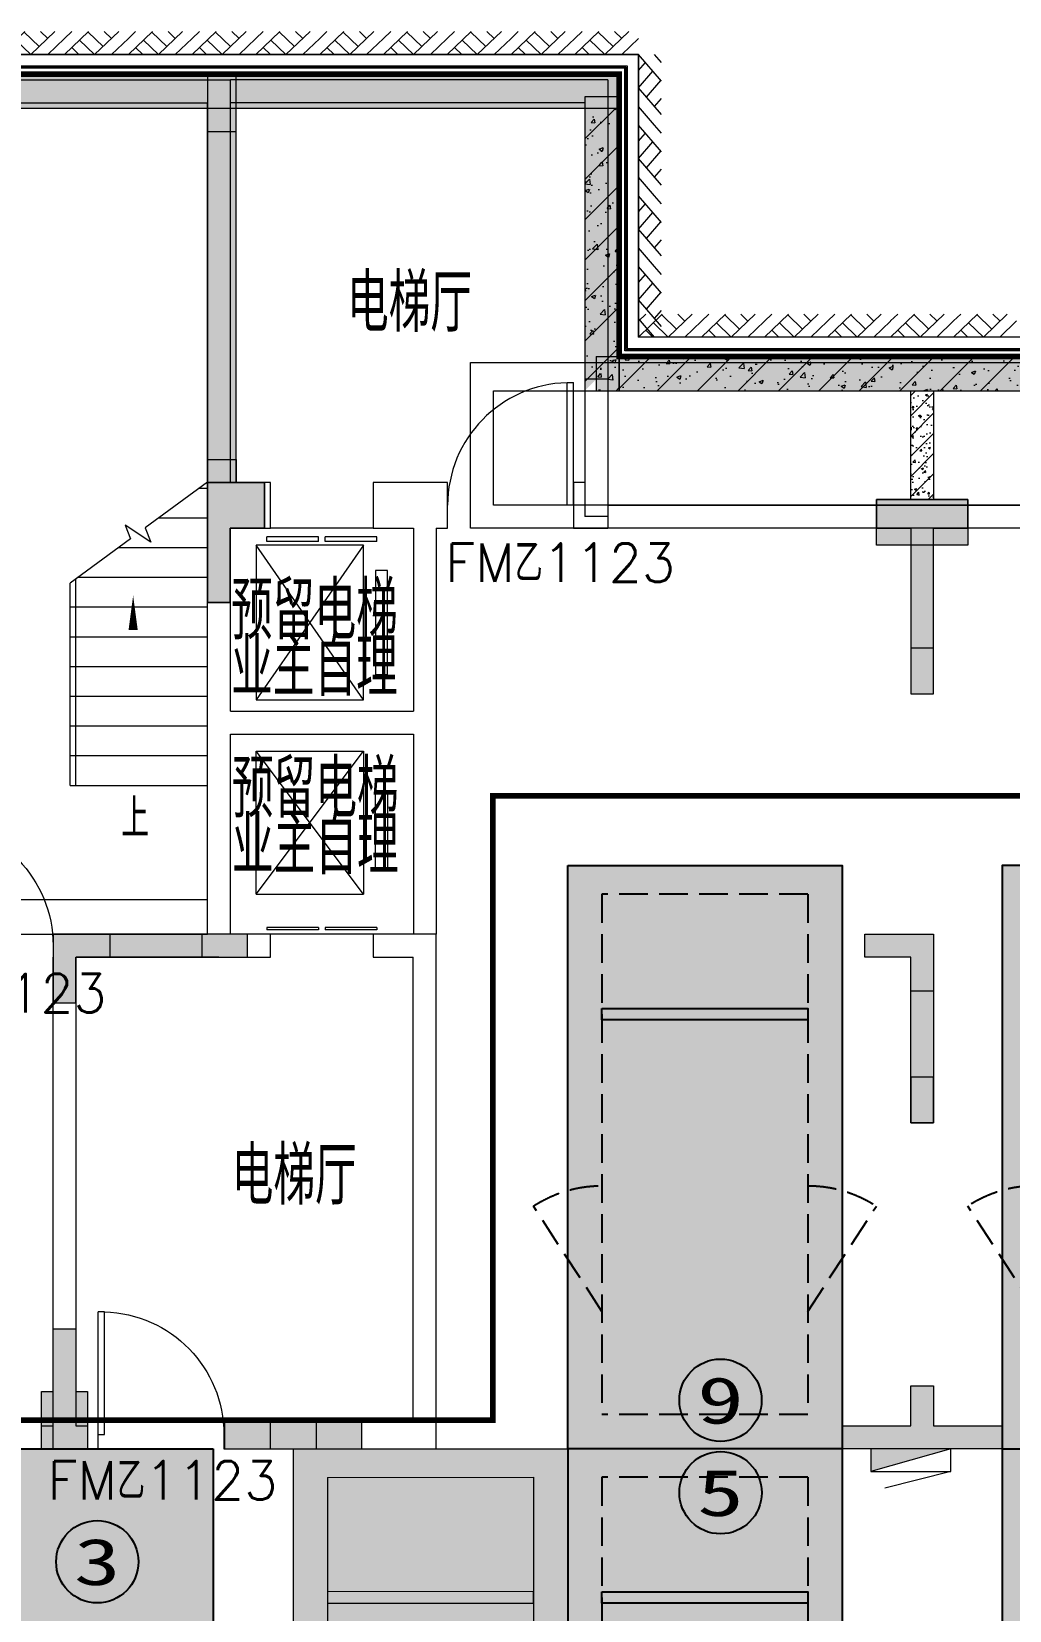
# Model space of a CAD drawing. Extents: x -264757 to 86229, y 4049843 to 4347093.
# Drawn here: x -78778 to -70226, y 4305894 to 4319700 of the extents above; entities that cross this region are included whole.
import ezdxf
from ezdxf.enums import TextEntityAlignment as Align

# ---------------------------------------------------------------- set-up
doc = ezdxf.new("R2010")
doc.units = 0
doc.header["$LTSCALE"] = 1000
doc.header["$MEASUREMENT"] = 0
doc.linetypes.add('AX-01DK-PB01$1$A-001-车位参照B1$0$A-001-车位参照B1$0$A-001-车位参照B1$0$A-H4-001-基本图形$0$A-001-车位B1$0$DASH', pattern=[0.35, 0.25, -0.1])
doc.linetypes.add('DASH', pattern=[0.35, 0.25, -0.1])
doc.layers.add('AX-01DK-PB01$0$AX-001DK-01-PB01-02$0$A-3-WinF(Text)', color=8, linetype='Continuous', plot=False)
for name, color, linetype in [('不利因素1-紧邻消火栓', 7, 'Continuous'), ('不利因素3-紧邻房间出入口', 7, 'Continuous'), ('不利因素5-单面靠墙', 7, 'Continuous'), ('不可售车位', 255, 'Continuous'), ('子母车位', 7, 'Continuous'), ('普通车位', 7, 'Continuous')]:
    doc.layers.add(name, color=color, linetype=linetype)
doc.layers.add('无关图层', color=8, linetype='Continuous', lineweight=0)
doc.layers.add('车位归属楼栋范围线', color=7, linetype='Continuous', true_color=0x19e6c7)
doc.styles.add('AX-01DK-PB01$0$AX-001DK-01-PB01-02$0$_TCH_WINDOW', font='SIMPLEX', dxfattribs={"bigfont": 'GBCBIG'})
doc.styles.add('AX-01DK-PB01$0$AX-001DK-01-PP01$0$AX-001DK-01-PP01$0$_TCH_DIM', font='SIMPLEX', dxfattribs={"bigfont": 'GBCBIG'})
doc.styles.add('AX-01DK-PB01$0$Standard', font='gbenor.shx', dxfattribs={"bigfont": 'gbcbig.shx'})
doc.styles.add('SX-ACK-PB01-WNC-ALL$0$黑体', font='simhei.ttf')
doc.styles.add('黑体', font='simhei.ttf')

# ---------------------------------------------------------------- blocks, each defined once
blk = doc.blocks.new('A$C7e5eb487')
at = {"layer": '普通车位', "true_color": 0xf18f8e}
h = blk.add_hatch(color=11, dxfattribs=at)
h.dxf.hatch_style = 1
h.paths.add_polyline_path([(2400, 0), (2400, -5300), (0, -5300), (0, 0)])
blk = doc.blocks.new('普通车位')
at = {"layer": '无关图层'}
for p, q in [((-2.253, 3.186), (0.077, 3.764)), ((1.352, -1.38), (0.077, 3.764)), ((-1.889, 2.967), (-0.142, 3.4)), ((1.001, -1.21), (-0.142, 3.4)), ((-0.977, -1.958), (-2.253, 3.186)), ((-0.746, -1.643), (-1.889, 2.967)), ((-0.746, -1.643), (1.001, -1.21)), ((-0.977, -1.958), (1.352, -1.38))]:
    blk.add_line(p, q, dxfattribs=at)
for points in [[(0.074, 2.527), (0.879, 1.777)], [(-1.673, 2.094), (-2.033, 1.054)]]:
    blk.add_lwpolyline(points, dxfattribs=at)
blk.add_lwpolyline([(0.76, -0.239), (-0.987, -0.673), (-1.011, -0.575), (0.736, -0.142)], close=True, dxfattribs=at)
for centre, start, end in [((0.074, 2.527), 283.9287, 316.9845), ((-1.673, 2.094), 250.873, 283.9287)]:
    blk.add_arc(centre, 1.1, start, end, dxfattribs=at)
at = {"layer": '普通车位', "xscale": -0.0009999999999999812, "yscale": 0.0009999999999999812, "zscale": 0.0009999999999999812, "rotation": 13.92873520577783}
blk.add_blockref('A$C7e5eb487', (0.077, 3.764), dxfattribs=at)
blk = doc.blocks.new('A$C741380cb')
at = {"layer": '子母车位', "true_color": 0x0617f9}
h = blk.add_hatch(color=5, dxfattribs=at)
h.dxf.hatch_style = 1
h.paths.add_polyline_path([(2400, 0), (2400, -10400), (0, -10400), (0, 0)])
blk = doc.blocks.new('子母车位1')
at = {"layer": '子母车位', "color": 8, "linetype": 'AX-01DK-PB01$1$A-001-车位参照B1$0$A-001-车位参照B1$0$A-001-车位参照B1$0$A-H4-001-基本图形$0$A-001-车位B1$0$DASH'}
for p, q in [((330318, -478521), (332118, -478521)), ((330318, -478521), (330318, -483071, 0)), ((332118, -478521), (332118, -483071, 0)), ((330318, -483071, 0), (332118, -483071, 0)), ((330318, -483621, 0), (332118, -483621, 0)), ((330318, -483621, 0), (330318, -488371)), ((332118, -483621, 0), (332118, -488371)), ((330318, -488371), (332118, -488371))]:
    blk.add_line(p, q, dxfattribs=at)
at = {"layer": '子母车位', "color": 83}
for p, q in [((330018, -483371, 0), (330018, -488671)), ((330018, -483371, 0), (332418, -483371, 0)), ((332418, -483371, 0), (332418, -488671)), ((330018, -488671), (332418, -488671))]:
    blk.add_line(p, q, dxfattribs=at)
blk.add_lwpolyline([(332418, -478271), (330018, -478271), (330018, -483371), (332418, -483371)], close=True, dxfattribs=at)
at = {"layer": '子母车位'}
blk.add_lwpolyline([(332118, -479521), (330318, -479521), (330318, -479621), (332118, -479621)], close=True, dxfattribs=at)
at = {"layer": '子母车位', "linetype": 'AX-01DK-PB01$1$A-001-车位参照B1$0$A-001-车位参照B1$0$A-001-车位参照B1$0$A-H4-001-基本图形$0$A-001-车位B1$0$DASH'}
for points in [[(330318, -482171), (329718, -481249)], [(332118, -482171), (332718, -481249)]]:
    blk.add_lwpolyline(points, dxfattribs=at)
at = {"layer": '子母车位', "elevation": 0}
blk.add_lwpolyline([(332118, -484621), (330318, -484621), (330318, -484721), (332118, -484721)], close=True, dxfattribs=at)
at = {"layer": '子母车位', "linetype": 'AX-01DK-PB01$1$A-001-车位参照B1$0$A-001-车位参照B1$0$A-001-车位参照B1$0$A-H4-001-基本图形$0$A-001-车位B1$0$DASH', "elevation": 0}
for points in [[(330318, -487471), (329718, -486549)], [(332118, -487471), (332718, -486549)]]:
    blk.add_lwpolyline(points, dxfattribs=at)
at = {"layer": '子母车位', "linetype": 'AX-01DK-PB01$1$A-001-车位参照B1$0$A-001-车位参照B1$0$A-001-车位参照B1$0$A-H4-001-基本图形$0$A-001-车位B1$0$DASH'}
for centre, start, end in [((330318, -482171, 0), 89.9997, 123.0554), ((332118, -482171, 0), 56.9439, 89.9997), ((330318, -487471), 89.9997, 123.0554), ((332118, -487471), 56.9439, 89.9997)]:
    blk.add_arc(centre, 1100, start, end, dxfattribs=at)
at = {"layer": '子母车位', "rotation": 179.9996583709065}
blk.add_blockref('A$C741380cb', (332418, -488671), dxfattribs=at)
blk = doc.blocks.new('SX-ACK-PB01-WNC-ALL$0$20200722.21182536')
at = {"layer": '不利因素3-紧邻房间出入口', "true_color": 0xe4d218}
h = blk.add_hatch(color=52, dxfattribs=at)
h.dxf.hatch_style = 1
edge = h.paths.add_edge_path()
edge.add_arc((360, 360), 360, 0, 360)
at = {"layer": '不利因素3-紧邻房间出入口'}
blk.add_circle((360, 360), 360, dxfattribs=at)
at = {"layer": '不利因素3-紧邻房间出入口', "style": 'SX-ACK-PB01-WNC-ALL$0$黑体', "width": 1.390625}
blk.add_text('3', height=407, dxfattribs=at).set_placement((156, 156), (564, 156), align=Align.FIT)
blk = doc.blocks.new('20200722.21175556')
at = {"layer": '不利因素1-紧邻消火栓', "true_color": 0x3c6a45}
h = blk.add_hatch(color=97, dxfattribs=at)
h.dxf.hatch_style = 1
edge = h.paths.add_edge_path()
edge.add_arc((360, 360), 360, 0, 360)
at = {"layer": '不利因素1-紧邻消火栓'}
blk.add_circle((360, 360), 360, dxfattribs=at)
at = {"layer": '不利因素1-紧邻消火栓', "style": '黑体', "width": 1.390625}
blk.add_text('9', height=407, dxfattribs=at).set_placement((156, 156), (564, 156), align=Align.FIT)
blk = doc.blocks.new('SX-ACK-PB01-WNC-ALL$0$20200722.21183209')
at = {"layer": '不利因素5-单面靠墙', "true_color": 0x6d711d}
h = blk.add_hatch(color=66, dxfattribs=at)
h.dxf.hatch_style = 1
edge = h.paths.add_edge_path()
edge.add_arc((360, 360), 360, 0, 360)
at = {"layer": '不利因素5-单面靠墙'}
blk.add_circle((360, 360), 360, dxfattribs=at)
at = {"layer": '不利因素5-单面靠墙', "style": 'SX-ACK-PB01-WNC-ALL$0$黑体', "width": 1.390625}
blk.add_text('5', height=407, dxfattribs=at).set_placement((156, 156), (564, 156), align=Align.FIT)
blk = doc.blocks.new('销控车位')
at = {"layer": '不可售车位', "true_color": 0x757b8a}
h = blk.add_hatch(color=8, dxfattribs=at)
h.dxf.hatch_style = 1
h.paths.add_polyline_path([(2400, 0), (2400, -5300), (0, -5300), (0, 0)])
at = {"layer": '不可售车位', "color": 8, "true_color": 0x757b8a}
blk.add_lwpolyline([(2400, 0), (2400, -5300), (0, -5300), (0, 0)], close=True, dxfattribs=at)
blk = doc.blocks.new('AX-01DK-PB01$1$$LinePat$素土夯实')
at = {"layer": '无关图层'}
for p, q in [((0, -210), (210, 0)), ((120, -300), (420, 0)), ((420, 0), (608, -188)), ((495, -300), (795, 0)), ((615, 0), (705, -90)), ((315, -105), (502, -293)), ((210, -210), (300, -300)), ((705, -300), (795, -210))]:
    blk.add_line(p, q, dxfattribs=at)
blk = doc.blocks.new('AX-01DK-PB01$0$AX-001DK-01-PP01$0$AX-001DK-01-PP01$0$$DORLIB2D$00000127')
at = {"layer": '无关图层'}
for points in [[(-0.533, 0.795), (-0.533, 0.69)], [(-0.033, 0.795), (-0.533, 0.795)], [(-0.033, 0.795), (-0.033, 0.69)], [(0.533, 0.795), (0.033, 0.795)], [(0.033, 0.795), (0.033, 0.69)], [(0.533, 0.795), (0.533, 0.69)], [(-0.033, 0.69), (-0.533, 0.69)], [(0.533, 0.69), (0.033, 0.69)], [(0.5, 0.5), (-0.5, 0.5)]]:
    blk.add_lwpolyline(points, dxfattribs=at)
blk = doc.blocks.new('AX-01DK-PB01$0$$DorLib2D$00000001')
at = {"layer": '无关图层'}
for p, q in [((0.45, 0.975), (0.5, 0.975)), ((0.45, 0), (0.45, 0.975)), ((0.5, 0), (0.5, 0.975)), ((0.5, 0), (0.45, 0))]:
    blk.add_line(p, q, dxfattribs=at)
at = {"layer": '无关图层', "lineweight": 13}
blk.add_arc((0.475, 0), 0.975, 91.4693, 180, dxfattribs=at)
blk = doc.blocks.new('PX-03CK-XHS$1$$TWTSYS$00000508')
at = {"layer": '无关图层'}
for p, q in [((-0.5, 0.5), (0.324, 1.224)), ((-0.5, 0.5), (-0.5, -0.5)), ((-0.5, -0.5), (0.5, 0.5)), ((0.5, 0.5), (-0.5, 0.5)), ((0.5, -0.5), (0.5, 0.5)), ((-0.5, -0.5), (0.5, -0.5))]:
    blk.add_line(p, q, dxfattribs=at)
blk.add_solid([(0.5, -0.5), (0.5, 0.5), (-0.5, -0.5)], dxfattribs=at)

msp = doc.modelspace()

# ---------------------------------------------------------------- hatches: boundary and pattern name
at = {"layer": '无关图层'}
h = msp.add_hatch(dxfattribs=at)
h.set_pattern_fill('ARMORED', color=256, scale=50, style=0)
h.set_pattern_definition([(50, (-19706.5, 213900.78), (358.630091, -31.376067), [37.5, -412.5]), (355, (-19706.5, 213900.8), (-69.375667, 376.096067), [30, -330]), (100.4514, (-19676.6, 213898.17), (289.25469, 344.71977), [31.870095, -350.571056]), (46.1842, (-19706.5, 214000.8), (533.620524, -82.759507), [56.25, -618.75]), (96.6356, (-19662.03, 213993.9), (467.33135, 487.058935), [47.805144, -525.8565]), (351.1842, (-19706.5, 214000.8), (467.33097, 487.0593), [45, -495]), (21, (-19656.5, 213975.78), (298.453526, -201.309445), [37.5, -412.5]), (326, (-19656.5, 213975.8), (121.657666, 362.575023), [30, -330]), (71.4514, (-19631.63, 213959), (420.111314, 161.265248), [31.870095, -350.571056]), (37.5, (-19706.5, 213900.78), (6.0799277, 166.446927), [0, -326, 0, -335, 0, -331.25]), (7.5, (-19706.5, 213900.78), (131.534769, 197.205856), [0, -191, 0, -318.5, 0, -126.25]), (327.5, (-19818, 213900.78), (266.911218, -11.277436), [0, -125, 0, -390, 0, -517.5]), (317.5, (-19868, 213900.78), (291.593085, 50.052491), [0, -162.5, 0, -259, 0, -367.5]), (45, (-19706.5, 213900.78), (-176.776695, 176.776695), [])])
h.paths.add_polyline_path([(-83339.4, 4319328.8), (-73639.4, 4319329), (-73639.4, 4319029), (-83339.4, 4319028.8)])
for points in [[(-83139.1, 4319030.2), (-73939.1, 4319030.2), (-73639.1, 4319330.2), (-83139.1, 4319330.2)], [(-76989.9, 4319328.1), (-77239.9, 4319328.1), (-77239.9, 4318828.1), (-76989.9, 4318828.1)], [(-73939.1, 4319130.2), (-73939.5, 4316559.6), (-73639.4, 4316859.6), (-73639.1, 4319130.2)], [(-73839.4, 4316559.6), (-68039.7, 4316559.6), (-68039.7, 4316859.6), (-73839.4, 4316859.6)], [(-77039.9, 4315358), (-77039.9, 4314708), (-77239.9, 4314708), (-77239.9, 4315958), (-76989.9, 4315958), (-76989.9, 4315758), (-76739.9, 4315758), (-76739.9, 4315358)], [(-71389.8, 4315608), (-70589.4, 4315608), (-70589.4, 4315208), (-71389.8, 4315208)], [(-71089.4, 4313908), (-70889.4, 4313908), (-70889.4, 4314308), (-71089.4, 4314308)], [(-78389.7, 4311207.8), (-78389.7, 4311607.8), (-78089.7, 4311607.8), (-78089.7, 4311807.8), (-78589.7, 4311807.8), (-78589.7, 4311207.8)], [(-77289.7, 4311607.8), (-76889.7, 4311607.8), (-76889.7, 4311807.8), (-77289.7, 4311807.8)], [(-71489.4, 4311808), (-70889.4, 4311808), (-70889.4, 4311308), (-71089.4, 4311308), (-71089.4, 4311608), (-71489.4, 4311608)], [(-71089.4, 4310158), (-70889.4, 4310158), (-70889.4, 4310558), (-71089.4, 4310558)], [(-78389.7, 4307807.8), (-78289.6, 4307807.8), (-78289.6, 4307307.8), (-78689.9, 4307307.8), (-78689.9, 4307807.8), (-78589.7, 4307807.8), (-78589.7, 4308357.8), (-78389.7, 4308357.8)], [(-70889.2, 4307508), (-70289.2, 4307508), (-70289.2, 4307308), (-71689.2, 4307308), (-71689.2, 4307508), (-71089.2, 4307508), (-71089.2, 4307858), (-70889.2, 4307858)], [(-77089.7, 4307307.8), (-76689.7, 4307307.8), (-76689.7, 4307557.8), (-77089.7, 4307557.8)], [(-76289.9, 4307307.8), (-75889.9, 4307307.8), (-75889.9, 4307557.8), (-76289.9, 4307557.8)]]:
    msp.add_hatch(color=256, dxfattribs=at).paths.add_polyline_path(points)
h = msp.add_hatch(color=256, dxfattribs=at)
h.dxf.hatch_style = 1
h.paths.add_polyline_path([(-77239.9, 4319328.1), (-76989.9, 4319328.1), (-76989.9, 4315758), (-77239.9, 4315758)])
h = msp.add_hatch(dxfattribs=at)
h.set_pattern_fill('ARMORED', color=256, scale=50, style=0)
h.set_pattern_definition([(50, (15000.55, -48.87), (358.630091, -31.376067), [37.5, -412.5]), (355, (15000.55, -48.87), (-69.375667, 376.096067), [30, -330]), (100.4514, (15030.43, -51.48), (289.25469, 344.71977), [31.870095, -350.571056]), (46.1842, (15000.55, 51.13), (533.620524, -82.759507), [56.25, -618.75]), (96.6356, (15045, 44.24), (467.33135, 487.058935), [47.805144, -525.8565]), (351.1842, (15000.55, 51.13), (467.33097, 487.0593), [45, -495]), (21, (15050.55, 26.13), (298.453526, -201.309445), [37.5, -412.5]), (326, (15050.55, 26.13), (121.657666, 362.575023), [30, -330]), (71.4514, (15075.42, 9.36), (420.111314, 161.265248), [31.870095, -350.571056]), (37.5, (15000.55, -48.87), (6.0799277, 166.446927), [0, -326, 0, -335, 0, -331.25]), (7.5, (15000.55, -48.87), (131.534769, 197.205856), [0, -191, 0, -318.5, 0, -126.25]), (327.5, (14889.05, -48.87), (266.911218, -11.277436), [0, -125, 0, -390, 0, -517.5]), (317.5, (14839.05, -48.87), (291.593085, 50.052491), [0, -162.5, 0, -259, 0, -367.5]), (45, (15000.55, -48.87), (-176.776695, 176.776695), [])])
h.paths.add_polyline_path([(-73639, 4319029.2), (-73939.2, 4319029.2), (-73939.2, 4316559.2), (-73639, 4316559.2)])
h = msp.add_hatch(dxfattribs=at)
h.set_pattern_fill('ARMORED', color=256, scale=50, style=0)
h.set_pattern_definition([(50, (-4706.3, 215351.13), (358.630091, -31.376067), [37.5, -412.5]), (355, (-4706.3, 215351.13), (-69.375667, 376.096067), [30, -330]), (100.4514, (-4676.43, 215348.52), (289.25469, 344.71977), [31.870095, -350.571056]), (46.1842, (-4706.3, 215451.13), (533.620524, -82.759507), [56.25, -618.75]), (96.6356, (-4661.85, 215444.24), (467.33135, 487.058935), [47.805144, -525.8565]), (351.1842, (-4706.3, 215451.13), (467.33097, 487.0593), [45, -495]), (21, (-4656.3, 215426.13), (298.453526, -201.309445), [37.5, -412.5]), (326, (-4656.3, 215426.13), (121.657666, 362.575023), [30, -330]), (71.4514, (-4631.44, 215409.36), (420.111314, 161.265248), [31.870095, -350.571056]), (37.5, (-4706.31, 215351.13), (6.0799277, 166.446927), [0, -326, 0, -335, 0, -331.25]), (7.5, (-4706.31, 215351.13), (131.534769, 197.205856), [0, -191, 0, -318.5, 0, -126.25]), (327.5, (-4817.81, 215351.13), (266.911218, -11.277436), [0, -125, 0, -390, 0, -517.5]), (317.5, (-4867.81, 215351.13), (291.593085, 50.052491), [0, -162.5, 0, -259, 0, -367.5]), (45, (-4706.31, 215351.13), (-176.776695, 176.776695), [])])
h.paths.add_polyline_path([(-68339, 4316559.2), (-73639, 4316559.2), (-73639, 4316859.1), (-68339, 4316859.1)])
h = msp.add_hatch(dxfattribs=at)
h.set_pattern_fill('ARMORED', color=256, scale=25, style=0)
h.set_pattern_definition([(50, (-86089.75, 4303108.02), (179.315, -15.688), [18.75, -206.25]), (355, (-86089.75, 4303108.02), (-34.6878, 188.048), [15, -165]), (100.4514, (-86074.8, 4303106.71), (144.6273, 172.3599), [15.935, -175.2855]), (46.1842, (-86089.75, 4303158.02), (266.8103, -41.3798), [28.125, -309.375]), (96.6356, (-86067.5, 4303154.57), (233.6657, 243.5295), [23.9026, -262.9282]), (351.1842, (-86089.75, 4303158.02), (233.6655, 243.5297), [22.5, -247.5]), (21, (-86064.75, 4303145.52), (149.2268, -100.6547), [18.75, -206.25]), (326, (-86064.75, 4303145.52), (60.8288, 181.2875), [15, -165]), (71.4514, (-86052.31, 4303137.13), (210.0557, 80.6326), [15.935, -175.2855]), (37.5, (-86089.746, 4303108.02), (3.03996, 83.22346), [0, -163, 0, -167.5, 0, -165.625]), (7.5, (-86089.75, 4303108.02), (65.7674, 98.60293), [0, -95.5, 0, -159.25, 0, -63.125]), (327.5, (-86145.496, 4303108.02), (133.4556, -5.63872), [0, -62.5, 0, -195, 0, -258.75]), (317.5, (-86170.5, 4303108.02), (145.79654, 25.02625), [0, -81.25, 0, -129.5, 0, -183.75]), (45, (-86089.75, 4303108.02), (-88.38835, 88.38835), [])])
h.paths.add_polyline_path([(-70889.4, 4315608), (-71089.4, 4315608), (-71089.4, 4316557.8), (-70889.4, 4316557.8)])
h = msp.add_hatch(color=256, dxfattribs=at)
h.dxf.hatch_style = 1
h.paths.add_polyline_path([(-76739.9, 4315358), (-76739.9, 4315758), (-77239.9, 4315758), (-77239.9, 4314708), (-77039.9, 4314708), (-77039.9, 4315358)])
h = msp.add_hatch(color=256, dxfattribs=at)
h.dxf.hatch_style = 1
h.paths.add_polyline_path([(-71089.4, 4313908), (-70889.4, 4313908), (-70889.4, 4315358), (-70589.4, 4315358), (-70589.4, 4315608), (-71389.4, 4315608), (-71389.4, 4315358), (-71089.4, 4315358)])
h = msp.add_hatch(color=256, dxfattribs=at)
h.dxf.hatch_style = 1
h.paths.add_polyline_path([(-78589.7, 4311607.8), (-78589.7, 4311207.8), (-78389.7, 4311207.8), (-78389.7, 4311607.8), (-76889.6, 4311607.8), (-76889.6, 4311807.8), (-77239.7, 4311807.8), (-77239.7, 4311807.8), (-79739.7, 4311807.8), (-79739.7, 4311807.8), (-78589.9, 4311807.8), (-78589.9, 4311607.8)])
h = msp.add_hatch(color=256, dxfattribs=at)
h.dxf.hatch_style = 1
h.paths.add_polyline_path([(-70889.2, 4310158), (-71089.2, 4310158), (-71089.4, 4311608), (-71489.4, 4311608), (-71489.4, 4311808), (-70889.2, 4311808)])
h = msp.add_hatch(color=256, dxfattribs=at)
h.dxf.hatch_style = 1
h.paths.add_polyline_path([(-78689.9, 4307507.8), (-78589.7, 4307507.8), (-78589.7, 4308357.8), (-78389.7, 4308357.8), (-78389.7, 4307507.8), (-78289.6, 4307507.8), (-78289.6, 4307307.8), (-78689.9, 4307307.8)])
h = msp.add_hatch(color=256, dxfattribs=at)
h.dxf.hatch_style = 1
h.paths.add_polyline_path([(-71689.2, 4307508), (-71089.2, 4307508), (-71089.2, 4307858), (-70889.2, 4307858), (-70889.2, 4307508), (-70289.2, 4307508), (-70289.2, 4307308), (-71689.2, 4307308)])
h = msp.add_hatch(color=256, dxfattribs=at)
h.dxf.hatch_style = 1
h.paths.add_polyline_path([(-75889.7, 4307557.8), (-77089.7, 4307557.8), (-77089.7, 4307307.8), (-75889.7, 4307307.8)])

# ---------------------------------------------------------------- linework, layer by layer
for p, q in [((-73469.5, 4319500.2), (-83509.4, 4319500.7)), ((-83509.4, 4319500.7), (-73469.5, 4319500.2)), ((-73469.7, 4317029.5), (-73469.5, 4319500.2)), ((-73469.5, 4319500.2), (-73469.7, 4317029.5)), ((-83409.4, 4319400.7), (-73569.5, 4319400.2)), ((-83399.4, 4319390.7), (-73579.5, 4319390.2)), ((-73589.5, 4319380.2), (-83389.4, 4319380.7)), ((-83139.1, 4319330.2), (-73639.1, 4319330.2)), ((-73589.7, 4316909.5), (-73589.5, 4319380.2)), ((-73579.5, 4319390.2), (-73579.7, 4316919.5)), ((-73569.5, 4319400.2), (-73569.7, 4316929.5)), ((-79939.6, 4319278), (-77039.6, 4319278)), ((-73739.2, 4319278), (-77039.6, 4319278)), ((-77039.6, 4319078), (-77039.6, 4319278)), ((-77039.6, 4315758), (-77039.6, 4319278)), ((-73739.2, 4319278), (-73739.2, 4315358)), ((-83139.1, 4319030.2), (-73939.1, 4319030.2)), ((-79739.6, 4319078), (-77239.6, 4319078)), ((-77239.6, 4315458), (-77239.6, 4319078)), ((-73939.2, 4319078), (-77039.6, 4319078)), ((-73939.1, 4319130.2), (-73939.5, 4316559.6)), ((-73939.2, 4319078), (-73939.2, 4315758)), ((-73639.1, 4319130.2), (-73939.1, 4319130.2)), ((-73639.1, 4319130.2), (-73639.4, 4316859.6)), ((-68510.1, 4317029.8), (-73469.7, 4317029.5)), ((-73469.7, 4317029.5), (-68510.1, 4317029.8)), ((-73839.4, 4316859.6), (-68039.7, 4316859.6)), ((-73839.4, 4316859.6), (-73839.4, 4316559.6)), ((-68390.1, 4316909.8), (-73589.7, 4316909.5)), ((-73579.7, 4316919.5), (-68400.1, 4316919.8)), ((-73569.7, 4316929.5), (-68410.1, 4316929.8)), ((-73739.4, 4316659.7), (-73939.4, 4316659.6)), ((-73939.4, 4316659.6), (-73939.4, 4315459.6)), ((-73839.4, 4316559.6), (-68039.7, 4316559.6)), ((-73739.4, 4316659.7), (-73739.4, 4315459.6)), ((-77239.6, 4315761), (-77783.3, 4315360.5)), ((-77310.2, 4315709), (-77239.6, 4315709)), ((-77239.6, 4313109), (-77239.6, 4315761)), ((-76689.6, 4315758), (-77039.6, 4315758)), ((-76689.6, 4315358), (-76689.6, 4315758)), ((-75339.2, 4315758), (-75789.6, 4315758)), ((-75789.6, 4315758), (-75789.6, 4315358)), ((-75139.4, 4315758), (-75339.2, 4315758)), ((-75139.4, 4315358), (-75139.4, 4315758)), ((-73939.2, 4315758), (-74039.4, 4315758)), ((-74039.4, 4315758), (-74039.4, 4315358)), ((-73739.4, 4315559.6), (-68239.7, 4315559.6)), ((-77663.1, 4315449), (-77239.6, 4315449)), ((-77239.6, 4313658), (-77239.6, 4315458)), ((-73739.4, 4315459.6), (-73939.4, 4315459.6)), ((-77734.1, 4315234.8), (-77958.1, 4315383.7)), ((-77958.1, 4315383.7), (-77911.9, 4315265.8)), ((-77783.3, 4315360.5), (-77734.1, 4315234.8)), ((-77039.6, 4313758), (-77039.6, 4315358)), ((-77039.6, 4315358), (-76689.6, 4315358)), ((-75789.6, 4315358), (-75439.2, 4315358)), ((-75439.2, 4315358), (-75439.2, 4313758)), ((-75239.2, 4315358), (-75239.2, 4313658)), ((-75239.2, 4315358), (-75139.4, 4315358)), ((-74039.4, 4315358), (-73739.2, 4315358)), ((-73939.4, 4315359.6), (-68039.8, 4315359.6)), ((-77911.9, 4315265.8), (-78439.6, 4314877)), ((-78016, 4315189), (-77239.6, 4315189)), ((-78439.6, 4313109), (-78439.6, 4314877)), ((-78389.6, 4313109), (-78389.6, 4314913.9)), ((-78369, 4314929), (-77239.6, 4314929)), ((-78439.6, 4314669), (-77239.6, 4314669)), ((-78439.6, 4314409), (-77239.6, 4314409)), ((-78439.6, 4314149), (-77239.6, 4314149)), ((-78439.6, 4313889), (-77239.6, 4313889)), ((-78439.6, 4313629), (-77239.6, 4313629)), ((-77239.6, 4311808), (-77239.6, 4313658)), ((-77039.6, 4313758), (-75439.2, 4313758)), ((-75239.2, 4313658), (-75239.2, 4311808)), ((-77039.6, 4313558), (-75439.2, 4313558)), ((-77039.6, 4311808), (-77039.6, 4313558)), ((-75439.2, 4313558), (-75439.2, 4311808)), ((-78439.6, 4313369), (-77239.6, 4313369)), ((-76814.6, 4312158), (-76814.6, 4313408)), ((-76814.6, 4313408), (-75874.6, 4313408)), ((-75874.6, 4312158), (-76814.6, 4313408)), ((-76814.6, 4312158), (-75874.6, 4313408)), ((-75874.6, 4313408), (-75874.6, 4312158)), ((-78439.6, 4313109), (-77239.6, 4313109)), ((-75769.6, 4312378), (-75769.6, 4313038)), ((-75769.6, 4313038), (-75664.6, 4313038)), ((-75664.6, 4313038), (-75664.6, 4312378)), ((-75664.6, 4312378), (-75769.6, 4312378)), ((-78489.2, 4311808), (-78589.2, 4311808)), ((-78589.2, 4311808), (-78589.2, 4311608)), ((-77239.6, 4311808), (-78489.2, 4311808)), ((-76689.6, 4311808), (-77039.6, 4311808)), ((-76689.6, 4311608), (-76689.6, 4311808)), ((-75239.4, 4311808), (-75789.6, 4311808)), ((-75789.6, 4311808), (-75789.6, 4311608)), ((-75239.2, 4311808), (-75439.2, 4311808)), ((-75239.4, 4307308), (-75239.4, 4311808)), ((-78589.2, 4307308), (-78589.2, 4311608)), ((-77139.6, 4311608), (-78389.2, 4311608)), ((-78389.2, 4307558), (-78389.2, 4311608)), ((-77139.6, 4311608), (-76689.6, 4311608)), ((-75789.6, 4311608), (-75439.4, 4311608)), ((-75439.4, 4307558), (-75439.4, 4311608)), ((-78195.9, 4307558), (-78389.2, 4307558)), ((-78195.9, 4307308), (-78195.9, 4307558)), ((-75439.4, 4307558), (-77095.9, 4307558)), ((-77095.9, 4307558), (-77095.9, 4307308)), ((-78589.2, 4307308), (-78195.9, 4307308)), ((-77095.9, 4307308), (-75239.4, 4307308))]:
    msp.add_line(p, q, dxfattribs=at)
for points in [[(-83339.4, 4319328.8), (-73639.4, 4319329), (-73639.4, 4319029), (-83339.4, 4319028.8)], [(-76989.9, 4319328.1), (-77239.9, 4319328.1), (-77239.9, 4318828.1), (-76989.9, 4318828.1)], [(-73639, 4319029.2), (-73939.2, 4319029.2), (-73939.2, 4316559.2), (-73639, 4316559.2)], [(-73639, 4316559.2), (-68339, 4316559.2), (-68339, 4316859.2), (-73639, 4316859.2)], [(-74739.2, 4315558), (-74739.2, 4316558), (-67239.6, 4316558), (-67239.6, 4315558)], [(-70889.4, 4315608), (-71089.4, 4315608), (-71089.4, 4316557.8), (-70889.4, 4316557.8)], [(-77039.9, 4315358), (-77039.9, 4314708), (-77239.9, 4314708), (-77239.9, 4315958), (-76989.9, 4315958), (-76989.9, 4315758), (-76739.9, 4315758), (-76739.9, 4315358)], [(-76739.9, 4315358), (-76739.9, 4315758), (-77239.9, 4315758), (-77239.9, 4314708), (-77039.9, 4314708), (-77039.9, 4315358)], [(-71389.8, 4315608), (-70589.4, 4315608), (-70589.4, 4315208), (-71389.8, 4315208)], [(-75874.6, 4315208), (-76814.6, 4315208), (-76814.6, 4313858), (-75874.6, 4313858)], [(-75664.6, 4314988), (-75769.6, 4314988), (-75769.6, 4314078), (-75664.6, 4314078)], [(-71089.4, 4313908), (-70889.4, 4313908), (-70889.4, 4314308), (-71089.4, 4314308)], [(-78289.6, 4311807.8), (-78289.6, 4311807.8), (-78589.9, 4311807.8), (-78589.9, 4311807.8), (-78589.9, 4311807.8), (-78589.9, 4311607.8), (-78589.7, 4311607.8), (-78589.7, 4311207.8), (-78389.7, 4311207.8), (-78389.7, 4311607.8), (-76889.6, 4311607.8), (-76889.6, 4311807.8)], [(-78389.7, 4311207.8), (-78389.7, 4311607.8), (-78089.7, 4311607.8), (-78089.7, 4311807.8), (-78589.7, 4311807.8), (-78589.7, 4311207.8)], [(-77289.7, 4311607.8), (-76889.7, 4311607.8), (-76889.7, 4311807.8), (-77289.7, 4311807.8)], [(-70889.2, 4310158), (-71089.2, 4310158), (-71089.4, 4311608), (-71489.4, 4311608), (-71489.4, 4311808), (-71489.4, 4311808), (-70889.2, 4311808)], [(-71489.4, 4311808), (-70889.4, 4311808), (-70889.4, 4311308), (-71089.4, 4311308), (-71089.4, 4311608), (-71489.4, 4311608)], [(-71089.4, 4310158), (-70889.4, 4310158), (-70889.4, 4310558), (-71089.4, 4310558)], [(-78689.9, 4307507.8), (-78589.7, 4307507.8), (-78589.7, 4308357.8), (-78389.7, 4308357.8), (-78389.7, 4307507.8), (-78289.6, 4307507.8), (-78289.6, 4307307.8), (-78689.9, 4307307.8)], [(-78389.7, 4307807.8), (-78289.6, 4307807.8), (-78289.6, 4307307.8), (-78689.9, 4307307.8), (-78689.9, 4307807.8), (-78589.7, 4307807.8), (-78589.7, 4308357.8), (-78389.7, 4308357.8)], [(-71689.2, 4307508), (-71089.2, 4307508), (-71089.2, 4307858), (-70889.2, 4307858), (-70889.2, 4307508), (-70289.2, 4307508), (-70289.2, 4307308), (-71689.2, 4307308)], [(-70889.2, 4307508), (-70289.2, 4307508), (-70289.2, 4307308), (-71689.2, 4307308), (-71689.2, 4307508), (-71089.2, 4307508), (-71089.2, 4307858), (-70889.2, 4307858)], [(-75889.7, 4307557.8), (-77089.7, 4307557.8), (-77089.7, 4307307.8), (-75889.7, 4307307.8)], [(-77089.7, 4307307.8), (-76689.7, 4307307.8), (-76689.7, 4307557.8), (-77089.7, 4307557.8)], [(-76289.9, 4307307.8), (-75889.9, 4307307.8), (-75889.9, 4307557.8), (-76289.9, 4307557.8)]]:
    msp.add_lwpolyline(points, close=True, dxfattribs=at)
at = {"layer": '无关图层', "ltscale": 0.5}
for points in [[(-76989.9, 4319328.1), (-77239.9, 4319328.1), (-77239.9, 4315758), (-76989.9, 4315758)], [(-71089.4, 4313908), (-70889.4, 4313908), (-70889.4, 4315358), (-70589.4, 4315358), (-70589.4, 4315608), (-71389.4, 4315608), (-71389.4, 4315358), (-71089.4, 4315358)]]:
    msp.add_lwpolyline(points, close=True, dxfattribs=at)
at = {"layer": '无关图层'}
for points in [[(-74039.4, 4315358), (-74939.2, 4315358), (-74939.2, 4316808), (-67039.6, 4316808), (-67039.6, 4315358), (-74039.4, 4315358)], [(-75874.6, 4313858), (-76814.6, 4315208)], [(-75874.6, 4315208), (-76814.6, 4313858)], [(-77239.6, 4311809), (-77239.6, 4312109), (-79739.6, 4312109), (-79739.6, 4311809), (-77239.6, 4311808), (-77239.6, 4312109)], [(-76814.6, 4312158), (-75874.6, 4312158)]]:
    msp.add_lwpolyline(points, dxfattribs=at)
msp.add_lwpolyline([(-77889.6, 4313109, 0, 0, 0), (-77889.6, 4314769, 0, 80, 0), (-77889.6, 4314469, 0, 0, 0)], format="xyseb", dxfattribs=at)
at = {"layer": '车位归属楼栋范围线', "linetype": 'DASH', "ltscale": 5, "const_width": 50}
msp.add_lwpolyline([(-91675.2, 4296522.8), (-91675.2, 4303108), (-101089.7, 4303108), (-101089.7, 4307258), (-102589.6, 4307258), (-102589.6, 4309208), (-101089.7, 4309208), (-101089.7, 4316858), (-98339.4, 4316857.6), (-98339.4, 4319328), (-88639.4, 4319328), (-88639.3, 4316857.8), (-83339.6, 4316856.5), (-83339.7, 4319328.8), (-73639.4, 4319328.8), (-73639.4, 4316859.2), (-68339, 4316859.2), (-68339.1, 4319330.2), (-58639, 4319330.2), (-58639.4, 4316857.6), (-55889.3, 4316857.4), (-55889.3, 4313051.8), (-52505.7, 4313051.8)], dxfattribs=at)
msp.add_lwpolyline([(-91489.1, 4261290.7), (-78839.6, 4261290.7), (-78839.6, 4267288), (-69884.5, 4267288), (-69884.5, 4261658.5), (-69884.5, 4260878), (-54338.3, 4260878), (-54338.3, 4272552.9), (-61895.3, 4272552.9), (-61895.3, 4307557.8), (-67539.6, 4307557.8), (-67539.6, 4313016.8), (-74742.8, 4313016.8), (-74742.8, 4307558), (-82539.6, 4307558), (-82539.6, 4312873.6), (-89438.8, 4312873.6), (-89438.8, 4307558), (-91789.2, 4307558), (-91790.5, 4278306.9), (-91537.9, 4278306.9)], close=True, dxfattribs=at)

# ---------------------------------------------------------------- block references
at = {"layer": '不利因素1-紧邻消火栓'}
msp.add_blockref('20200722.21175556', (-73113, 4307371.8, 0), dxfattribs=at)
at = {"layer": '不利因素3-紧邻房间出入口'}
msp.add_blockref('SX-ACK-PB01-WNC-ALL$0$20200722.21182536', (-78563.1, 4305959.9, 0), dxfattribs=at)
at = {"layer": '不利因素5-单面靠墙'}
msp.add_blockref('SX-ACK-PB01-WNC-ALL$0$20200722.21183209', (-73112.6, 4306563.8, 0), dxfattribs=at)
at = {"layer": '不可售车位'}
msp.add_blockref('销控车位', (-79589.6, 4307308), dxfattribs=at)
at = {"layer": '子母车位', "xscale": -1, "rotation": 359.9996583709064}
msp.add_blockref('子母车位1', (258331.4, 4790677.1), dxfattribs=at)
at = {"layer": '子母车位', "rotation": 0.0003416290935707719}
msp.add_blockref('子母车位1', (-400310.6, 4790677.1), dxfattribs=at)
at = {"layer": '无关图层'}
for name, p, xscale, yscale, zscale, rotation in [('AX-01DK-PB01$1$$LinePat$素土夯实', (-78489.4, 4319500.5), 0.7016028737103506, 0.6666666666666666, 0.6666666666666666, 179.9970019948883), ('AX-01DK-PB01$1$$LinePat$素土夯实', (-77931.7, 4319500.4), 0.7016028737103506, 0.6666666666666666, 0.6666666666666666, 179.9970019948883), ('AX-01DK-PB01$1$$LinePat$素土夯实', (-77373.9, 4319500.4), 0.7016028737103506, 0.6666666666666666, 0.6666666666666666, 179.9970019948883), ('AX-01DK-PB01$1$$LinePat$素土夯实', (-76816.1, 4319500.4), 0.7016028737103506, 0.6666666666666666, 0.6666666666666666, 179.9970019948883), ('AX-01DK-PB01$1$$LinePat$素土夯实', (-76258.3, 4319500.3), 0.7016028737103506, 0.6666666666666666, 0.6666666666666666, 179.9970019948883), ('AX-01DK-PB01$1$$LinePat$素土夯实', (-75700.6, 4319500.3), 0.7016028737103506, 0.6666666666666666, 0.6666666666666666, 179.9970019948883), ('AX-01DK-PB01$1$$LinePat$素土夯实', (-75142.8, 4319500.3), 0.7016028737103506, 0.6666666666666666, 0.6666666666666666, 179.9970019948883), ('AX-01DK-PB01$1$$LinePat$素土夯实', (-74585, 4319500.2), 0.7016028737103506, 0.6666666666666666, 0.6666666666666666, 179.9970019948883), ('AX-01DK-PB01$1$$LinePat$素土夯实', (-74027.2, 4319500.2), 0.7016028737103506, 0.6666666666666666, 0.6666666666666666, 179.9970019948883), ('AX-01DK-PB01$1$$LinePat$素土夯实', (-73469.5, 4319500.2), 0.7016028737103506, 0.6666666666666666, 0.6666666666666666, 179.9970019948883), ('AX-01DK-PB01$1$$LinePat$素土夯实', (-73469.5, 4318882.5), 0.776942085822441, 0.6666666666666666, 0.6666666666666666, 89.99363005438964), ('AX-01DK-PB01$1$$LinePat$素土夯实', (-73469.6, 4318264.9), 0.776942085822441, 0.6666666666666666, 0.6666666666666666, 89.99363005438964), ('AX-01DK-PB01$1$$LinePat$素土夯实', (-73469.7, 4317647.2), 0.776942085822441, 0.6666666666666666, 0.6666666666666666, 89.99363005438964), ('AX-01DK-PB01$1$$LinePat$素土夯实', (-73469.7, 4317029.5), 0.776942085822441, 0.6666666666666666, 0.6666666666666666, 89.99363005438964), ('AX-01DK-PB01$1$$LinePat$素土夯实', (-72918.7, 4317029.5), 0.6931768639516431, 0.6666666666666666, 0.6666666666666666, 180.0029966104997), ('AX-01DK-PB01$1$$LinePat$素土夯实', (-72367.6, 4317029.6), 0.6931768639516431, 0.6666666666666666, 0.6666666666666666, 180.0029966104997), ('AX-01DK-PB01$1$$LinePat$素土夯实', (-71816.5, 4317029.6), 0.6931768639516431, 0.6666666666666666, 0.6666666666666666, 180.0029966104997), ('AX-01DK-PB01$1$$LinePat$素土夯实', (-71265.4, 4317029.6), 0.6931768639516431, 0.6666666666666666, 0.6666666666666666, 180.0029966104997), ('AX-01DK-PB01$1$$LinePat$素土夯实', (-70714.4, 4317029.7), 0.6931768639516431, 0.6666666666666666, 0.6666666666666666, 180.0029966104997), ('AX-01DK-PB01$1$$LinePat$素土夯实', (-70163.3, 4317029.7), 0.6931768639516431, 0.6666666666666666, 0.6666666666666666, 180.0029966104997), ('AX-01DK-PB01$0$AX-001DK-01-PP01$0$AX-001DK-01-PP01$0$$DORLIB2D$00000127', (-76239.6, 4315558), -900, 400, 400, 180), ('AX-01DK-PB01$0$AX-001DK-01-PP01$0$AX-001DK-01-PP01$0$$DORLIB2D$00000127', (-76239.6, 4311708), -900, -200, 200, 179.9999999925303), ('PX-03CK-XHS$1$$TWTSYS$00000508', (-71089.2, 4307208), 700, 200, 700, 180)]:
    msp.add_blockref(name, p, dxfattribs=dict(at, xscale=xscale, yscale=yscale, zscale=zscale, rotation=rotation))
ref = msp.add_blockref('AX-01DK-PB01$0$$DorLib2D$00000001', (-74589.4, 4315558), dxfattribs=dict(at, xscale=-1100, yscale=-1100, zscale=400, rotation=180))
ref.add_attrib('A', 'FM乙1123', (-75159.4, 4314887.7), dxfattribs={"layer": 'AX-01DK-PB01$0$AX-001DK-01-PB01-02$0$A-3-WinF(Text)', "height": 337.59, "style": 'AX-01DK-PB01$0$AX-001DK-01-PB01-02$0$_TCH_WINDOW'})
ref = msp.add_blockref('AX-01DK-PB01$0$$DorLib2D$00000001', (-79139.2, 4311708), dxfattribs=dict(at, xscale=1100, yscale=-1100, zscale=200, rotation=180))
ref.add_attrib('A', 'FM乙1123', (-80130.2, 4311122.8), dxfattribs={"layer": 'AX-01DK-PB01$0$AX-001DK-01-PB01-02$0$A-3-WinF(Text)', "height": 337.59, "style": 'AX-01DK-PB01$0$AX-001DK-01-PB01-02$0$_TCH_WINDOW'})
ref = msp.add_blockref('AX-01DK-PB01$0$$DorLib2D$00000001', (-77645.9, 4307433), dxfattribs=dict(at, xscale=1100, yscale=-1100, zscale=250, rotation=179.9999999995595))
ref.add_attrib('A', 'FM乙1123', (-78636.9, 4306862.8), dxfattribs={"layer": 'AX-01DK-PB01$0$AX-001DK-01-PB01-02$0$A-3-WinF(Text)', "height": 337.59, "rotation": 360, "style": 'AX-01DK-PB01$0$AX-001DK-01-PB01-02$0$_TCH_WINDOW'})
at = {"layer": '普通车位', "extrusion": (0, 0, -1), "xscale": 1000.000000000019, "yscale": 1000.000000000019, "zscale": -1000.000000000019, "rotation": 166.0712647942222}
msp.add_blockref('普通车位', (75069.9, 4305642.8), dxfattribs=at)

# ---------------------------------------------------------------- texts
at = {"layer": '无关图层'}
for s, height, style, p in [('电梯厅', 506.38, 'AX-01DK-PB01$0$Standard', (-76019.7, 4317074.8)), ('预留电梯', 506.38, 'AX-01DK-PB01$0$Standard', (-77033.2, 4314384.6)), ('业主自理', 506.38, 'AX-01DK-PB01$0$Standard', (-77033.2, 4313890.2)), ('预留电梯', 506.38, 'AX-01DK-PB01$0$Standard', (-77025.9, 4312827.1)), ('上', 337.6, 'AX-01DK-PB01$0$AX-001DK-01-PP01$0$AX-001DK-01-PP01$0$_TCH_DIM', (-77993.8, 4312654)), ('业主自理', 506.38, 'AX-01DK-PB01$0$Standard', (-77025.9, 4312332.8)), ('电梯厅', 506.38, 'AX-01DK-PB01$0$Standard', (-77028.1, 4309441.9))]:
    msp.add_text(s, height=height, dxfattribs=dict(at, style=style)).set_placement(p)

doc.saveas('drawing.dxf')
